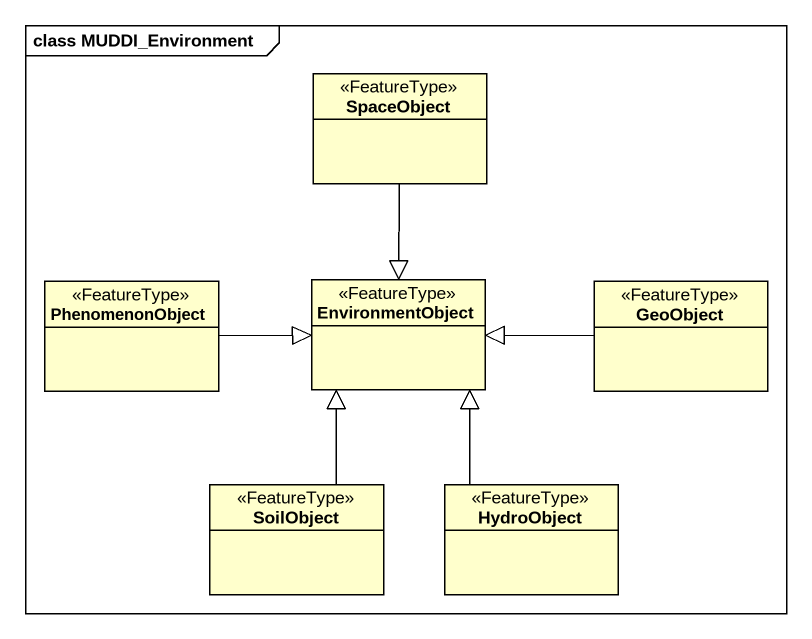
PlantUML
@startuml
mainframe class MUDDI_Environment
hide circle
hide empty members
class SpaceObject <<FeatureType>>
class PhenomenonObject <<FeatureType>>
class EnvironmentObject <<FeatureType>>
class GeoObject <<FeatureType>>
class SoilObject <<FeatureType>>
class HydroObject <<FeatureType>>
SpaceObject --|> EnvironmentObject
PhenomenonObject -right-|> EnvironmentObject
GeoObject -left-|> EnvironmentObject
SoilObject -up-|> EnvironmentObject
HydroObject -up-|> EnvironmentObject
@enduml
